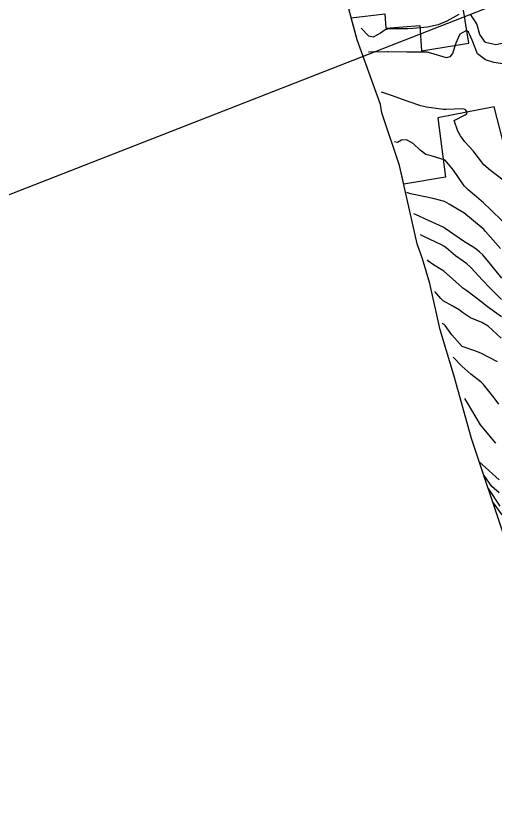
# Model space of a CAD drawing. Header units: metres. Extents: x 318500 to 325275, y 7408834 to 7428799.
# Drawn here: x 321821 to 321870.2, y 7422372.5 to 7422454.3 of the extents above; entities that cross this region are included whole.
import ezdxf

# ---------------------------------------------------------------- set-up
doc = ezdxf.new("R2010")
doc.units = ezdxf.units.M
doc.header["$MEASUREMENT"] = 0
doc.layers.add('_TEXTO_CONGELA', color=45, linetype='Continuous', plot=False)
for name, color, linetype in [('Area', 45, 'Continuous'), ('Curvas de Nivel 1m', 11, 'Continuous'), ('Curvas de Nivel 5m', 15, 'Continuous'), ('Edificações', 30, 'Continuous'), ('Vias Primárias', 230, 'Continuous')]:
    doc.layers.add(name, color=color, linetype=linetype)

msp = doc.modelspace()

# ---------------------------------------------------------------- linework, layer by layer
at = {"layer": '_TEXTO_CONGELA'}
msp.add_line((321611.191, 7422354.047), (322059.095, 7422529.362), dxfattribs=at)
at = {"layer": 'Area'}
msp.add_lwpolyline([(321878.814, 7422369.453), (321877.728, 7422373.795), (321876.863, 7422376.757), (321876.328, 7422379.186), (321876.008, 7422382.065), (321874.587, 7422388.484), (321871.333, 7422400.252), (321867.794, 7422410.799), (321865.987, 7422417.309), (321864.588, 7422421.967), (321863.516, 7422426.744), (321862.768, 7422429.271), (321862.202, 7422430.828), (321860.393, 7422438.889), (321858.57, 7422444.275), (321858.436, 7422445.138), (321856.05, 7422451.792), (321853.568, 7422461.028)], dxfattribs=at)
at = {"layer": 'Curvas de Nivel 1m', "flags": 128}
for points, elevation in [([(321877.943, 7422455.598), (321877.633, 7422454.245), (321877.276, 7422453.843), (321876.405, 7422453.122), (321875.922, 7422452.263), (321875.676, 7422451.843), (321875.253, 7422451.776), (321873.915, 7422452.29), (321873.482, 7422452.516), (321873.262, 7422452.513), (321872.877, 7422452.306), (321871.872, 7422451.699), (321871.247, 7422451.485), (321870.311, 7422451.273), (321869.247, 7422451.508), (321868.668, 7422452.359), (321868.356, 7422453.449), (321867.713, 7422454.374)], 793), ([(321866.505, 7422454.392), (321865.273, 7422453.713), (321864.351, 7422453.338), (321863.267, 7422453.113), (321861.772, 7422452.96), (321861.265, 7422452.939), (321859.715, 7422452.934), (321859.264, 7422452.923), (321858.924, 7422452.833), (321858.429, 7422452.498), (321857.695, 7422452.064), (321857.255, 7422452.184), (321856.44, 7422453.01)], 793), ([(321871.214, 7422449.292), (321870.077, 7422449.481), (321869.221, 7422449.752), (321868.427, 7422450.362), (321867.855, 7422451.767), (321867.593, 7422452.375), (321867.485, 7422452.599), (321867.264, 7422452.742), (321866.609, 7422452.39), (321866.197, 7422451.445), (321865.85, 7422450.401), (321865.58, 7422450.049), (321865.223, 7422449.964), (321863.62, 7422450.426), (321863.231, 7422450.525), (321863.131, 7422450.532), (321861.231, 7422450.541), (321861.153, 7422450.54), (321859.231, 7422450.549), (321859.171, 7422450.551), (321857.23, 7422450.527), (321857.22, 7422450.53)], 792), ([(321871.055, 7422437.357), (321869.736, 7422438.343), (321869.079, 7422438.937), (321867.965, 7422440.367), (321867.565, 7422440.834), (321867.109, 7422441.302), (321866.666, 7422441.937), (321866.405, 7422442.391), (321866.019, 7422443.515), (321867.146, 7422444.102), (321867.323, 7422444.201), (321867.341, 7422444.377), (321867.154, 7422444.635), (321866.851, 7422444.688), (321865.153, 7422444.626), (321864.927, 7422444.638), (321863.157, 7422444.868), (321862.595, 7422445.001), (321861.165, 7422445.485), (321859.582, 7422446.076), (321859.176, 7422446.213), (321858.54, 7422446.4)], 791), ([(321870.765, 7422430.332), (321869.234, 7422432.1), (321869.016, 7422432.35), (321868.99, 7422432.377), (321868.798, 7422432.547), (321867.014, 7422434.004), (321866.365, 7422434.39), (321865.514, 7422434.891), (321865.028, 7422435.186), (321863.997, 7422435.453), (321863.032, 7422435.638), (321861.53, 7422435.958), (321861.237, 7422436.053), (321861.16, 7422436.09)], 789), ([(321870.924, 7422427.273), (321870.058, 7422428.339), (321868.953, 7422429.683), (321868.614, 7422430.012), (321868.122, 7422430.363), (321866.971, 7422431.102), (321865.088, 7422432.409), (321864.991, 7422432.474), (321864.877, 7422432.526), (321863.004, 7422433.382), (321862.398, 7422433.654), (321861.85, 7422433.92)], 788), ([(321870.891, 7422425.096), (321869.637, 7422426.343), (321868.921, 7422427.093), (321867.722, 7422428.368), (321867.323, 7422428.754), (321866.946, 7422429.028), (321866.154, 7422429.594), (321865.196, 7422430.406), (321864.963, 7422430.578), (321864.625, 7422430.754), (321862.977, 7422431.535), (321862.54, 7422431.75)], 787), ([(321870.87, 7422423.323), (321869.456, 7422424.344), (321868.886, 7422424.772), (321867.308, 7422425.97), (321866.908, 7422426.256), (321866.76, 7422426.382), (321864.934, 7422428.017), (321863.783, 7422428.734), (321863.421, 7422428.986), (321863.26, 7422429.16)], 786), ([(321870.473, 7422418.674), (321868.822, 7422419.534), (321868.238, 7422419.773), (321866.829, 7422420.247), (321865.774, 7422421.468), (321865.096, 7422422.406), (321864.977, 7422422.524), (321864.862, 7422422.606), (321864.8, 7422422.67)], 784), ([(321870.615, 7422414.331), (321870.119, 7422414.977), (321869.028, 7422416.348), (321868.784, 7422416.594), (321867.743, 7422417.419), (321866.808, 7422418.236), (321865.9, 7422419.15)], 783), ([(321870.285, 7422410.334), (321868.728, 7422412.212), (321867.386, 7422414.475), (321867.12, 7422414.92)], 782), ([(321870.652, 7422406.547), (321868.877, 7422408.139), (321868.681, 7422408.327), (321868.67, 7422408.34)], 781), ([(321870.732, 7422403.855), (321869.53, 7422405.65)], 779), ([(321870.942, 7422402.961), (321869.96, 7422404.31)], 778)]:
    msp.add_lwpolyline(points, dxfattribs=dict(at, elevation=elevation))
at = {"layer": 'Curvas de Nivel 5m', "flags": 128}
for points, elevation in [([(321871.002, 7422433.116), (321869.738, 7422434.343), (321869.027, 7422435.033), (321868.322, 7422435.65), (321867.444, 7422436.374), (321867.046, 7422436.786), (321865.955, 7422438.397), (321865.085, 7422439.421), (321863.639, 7422439.877), (321863.093, 7422439.995), (321862.504, 7422440.439), (321861.787, 7422441.13), (321861.11, 7422441.506), (321860.605, 7422441.483), (321860.186, 7422441.235), (321859.89, 7422441.32)], 790), ([(321870.842, 7422421.105), (321869.519, 7422422.343), (321868.864, 7422422.714), (321867.702, 7422423.201), (321866.874, 7422423.759), (321866.515, 7422424.024), (321865.865, 7422424.395), (321864.888, 7422424.954), (321864.633, 7422425.186), (321864.03, 7422425.92)], 785), ([(321870.633, 7422405.225), (321869.876, 7422405.864), (321869.1, 7422406.99)], 780)]:
    msp.add_lwpolyline(points, dxfattribs=dict(at, elevation=elevation))
at = {"layer": 'Edificações'}
msp.add_lwpolyline([(321872.205, 7422436.797), (321870.11, 7422444.911), (321864.348, 7422443.777), (321865.134, 7422437.67), (321860.825, 7422436.963), (321860.393, 7422438.889), (321858.57, 7422444.275), (321858.436, 7422445.138), (321856.05, 7422451.792), (321855.438, 7422454.071), (321858.877, 7422454.478), (321858.986, 7422453.014), (321862.466, 7422453.275), (321862.661, 7422450.672), (321867.518, 7422451.461), (321866.969, 7422454.845)], dxfattribs=at)
at = {"layer": 'Vias Primárias'}
for points in [[(323715.644, 7420145.548, 0), (323709.04, 7420132.939)], [(323831.088, 7420001.787, 0), (323833.844, 7420008.443, 0.220888)]]:
    msp.add_lwpolyline(points, format="xyb", dxfattribs=at)

doc.saveas('drawing.dxf')
